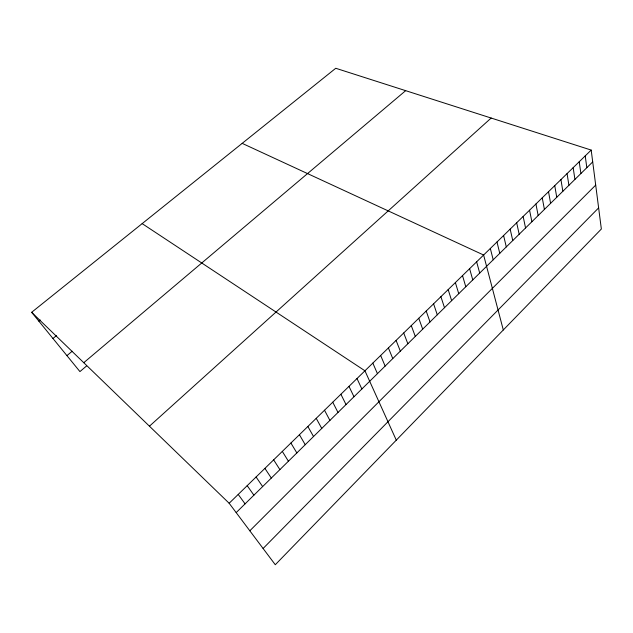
<?xml version="1.0" encoding="UTF-8"?>
<svg xmlns="http://www.w3.org/2000/svg" width="633" height="633" viewBox="0 0 633 633"><rect width="100%" height="100%" fill="white"/><g stroke="black" fill="none" stroke-linecap="round" stroke-linejoin="round"><path stroke-width="0.95" d="M263.099 548.487L598.628 207.901M249.821 530.794L595.7 185.105M236.18 512.611L592.71 161.913M591.19 150.076L601.35 229.027L275.284 564.731L229.162 503.259L591.19 150.076L335.751 68.269L31.65 312.306L79.932 371.595L86.523 366.001M149.443 426.191L491.153 118.039M83.77 362.693L405.666 90.661M66.924 355.627L72.186 351.228M52.966 338.481L56.44 335.625M38.835 321.129L40.267 319.974M242.178 143.359L483.612 255.02L503.298 329.975M142.164 223.623L364.948 370.796L396.29 440.157M31.65 312.306L229.162 503.259M238.222 494.42L245.082 503.86M247.202 485.669L253.896 495.18M256.096 476.989L262.64 486.587M264.911 468.388L271.304 478.057M273.654 459.859L279.897 469.615M282.318 451.408L288.411 461.235M290.903 443.029L296.853 452.927M299.417 434.721L305.225 444.698M307.86 426.492L313.525 436.533M316.223 418.326L321.754 428.438M324.515 410.231L329.912 420.415M332.744 402.208L337.998 412.455M340.894 394.256L346.022 404.566M348.981 386.367L353.974 396.741M356.996 378.55L361.862 388.986M372.829 363.105L377.442 373.66M380.647 355.477L385.141 366.088M388.401 347.913L392.769 358.579M396.084 340.419L400.341 351.133M403.712 332.974L407.85 343.751M411.268 325.599L415.295 336.424M418.769 318.28L422.686 329.16M426.207 311.025L430.013 321.952M433.589 303.824L437.276 314.807M440.908 296.687L444.493 307.709M448.172 289.605L451.645 300.675M455.372 282.579L458.743 293.688M462.517 275.608L465.785 286.765M469.607 268.693L472.772 279.897M476.641 261.833L479.703 273.076M490.33 248.476L493.194 259.799M496.992 241.972L499.769 253.335M503.599 235.523L506.289 246.925M510.166 229.122L512.762 240.556M516.678 222.769L519.179 234.242M523.143 216.462L525.556 227.967M529.56 210.203L531.886 221.74M535.929 203.984L538.169 215.56M542.252 197.82L544.404 209.428M548.526 191.696L550.599 203.335M554.753 185.619L556.747 197.29M560.933 179.59L562.848 191.285M567.073 173.6L568.909 185.327M573.166 167.658L574.922 179.408M579.219 161.755L580.896 173.537M585.224 155.892L586.823 167.705"/></g></svg>
